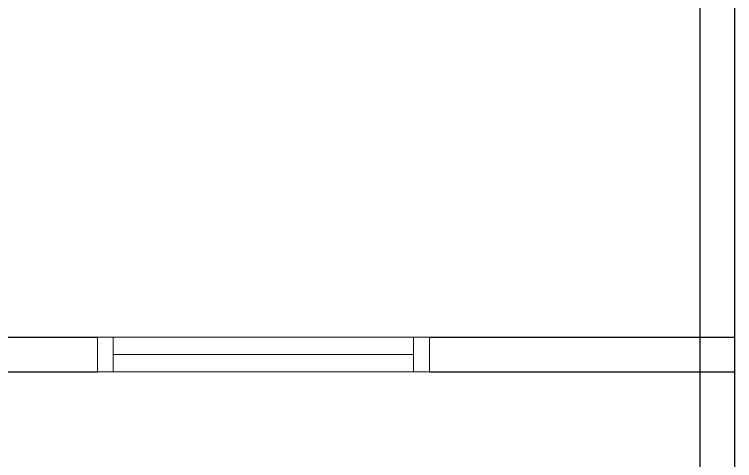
# Model space of a CAD drawing. Header units: inches. Extents: x -86493719 to 430035, y 21644 to 1519532.
# Drawn here: x 55412 to 57689, y 76969 to 78379 of the extents above; entities that cross this region are included whole.
import ezdxf

# ---------------------------------------------------------------- set-up
doc = ezdxf.new("R2010")
doc.units = ezdxf.units.IN
doc.header["$MEASUREMENT"] = 0
doc.layers.add('partition', color=8, linetype='Continuous')
doc.layers.add('WIN', color=8, linetype='Continuous', lineweight=18)

msp = doc.modelspace()

# ---------------------------------------------------------------- linework, layer by layer
at = {"layer": 'partition'}
for p, q in [((57579.3, 79728.6), (57579.3, 76391.1)), ((57689.3, 79728.6), (57689.3, 76391.1)), ((54709.3, 77358.6), (55674.3, 77358.6)), ((56724.3, 77358.6), (57689.3, 77358.6)), ((54709.3, 77248.6), (55674.3, 77248.6)), ((56724.3, 77248.6), (57689.3, 77248.6))]:
    msp.add_line(p, q, dxfattribs=at)
at = {"layer": 'WIN'}
for p, q in [((55724.3, 77358.6), (55674.3, 77358.6)), ((55724.3, 77358.6), (56674.3, 77358.6)), ((56724.3, 77358.6), (56674.3, 77358.6)), ((55724.3, 77303.6), (56674.3, 77303.6)), ((55674.3, 77248.6), (55724.3, 77248.6)), ((55724.3, 77248.6), (56674.3, 77248.6)), ((56674.3, 77248.6), (56724.3, 77248.6))]:
    msp.add_line(p, q, dxfattribs=at)
for points in [[(55674.3, 77248.6), (55674.3, 77358.6)], [(55724.3, 77358.6), (55724.3, 77248.6)], [(56674.3, 77248.6), (56674.3, 77358.6)], [(56724.3, 77358.6), (56724.3, 77248.6)]]:
    msp.add_lwpolyline(points, dxfattribs=at)

doc.saveas('drawing.dxf')
